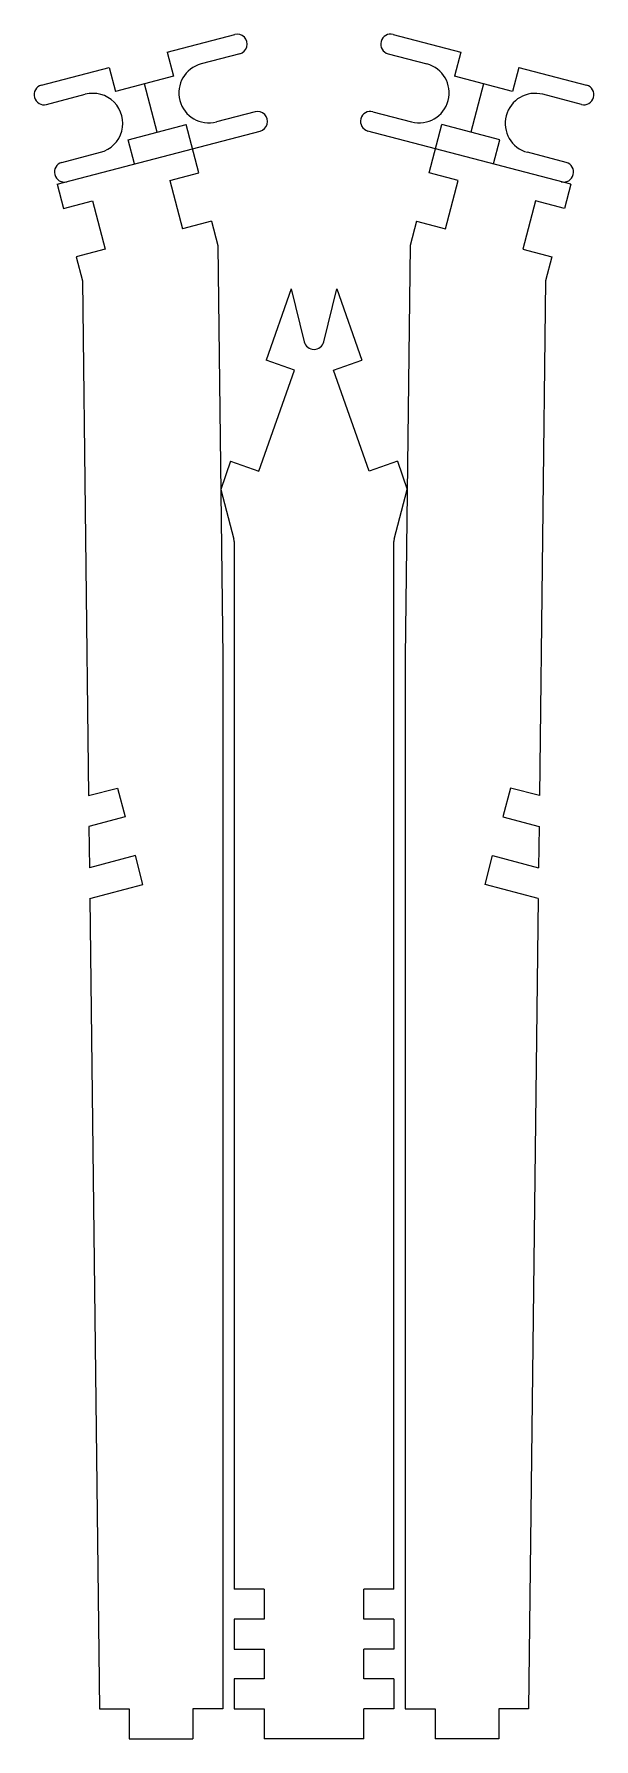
# Model space of a CAD drawing. Header units: millimetres. Extents: x -734 to -453, y -709 to 144.
import ezdxf

# ---------------------------------------------------------------- set-up
doc = ezdxf.new("R2010")
doc.units = ezdxf.units.MM

msp = doc.modelspace()

# ---------------------------------------------------------------- linework, layer by layer
at = {"color": 7, "linetype": 'Continuous', "lineweight": 25}
for p, q in [((-666.9, 135.04), (-633.05, 143.92)), ((-553.71, 143.92), (-519.86, 135.04)), ((-666.9, 135.04), (-663.73, 122.95)), ((-630.51, 134.25), (-649.86, 129.17)), ((-556.25, 134.25), (-536.9, 129.17)), ((-519.86, 135.04), (-523.03, 122.95)), ((-729.77, 118.53), (-695.92, 127.42)), ((-695.92, 127.42), (-692.75, 115.33)), ((-663.73, 122.95), (-692.75, 115.33)), ((-494.01, 115.33), (-523.03, 122.95)), ((-490.84, 127.42), (-494.01, 115.33)), ((-490.84, 127.42), (-456.99, 118.53)), ((-727.24, 108.86), (-707.89, 113.94)), ((-671.89, 94.96), (-678.24, 119.14)), ((-508.52, 119.14), (-514.87, 94.96)), ((-459.52, 108.86), (-478.87, 113.94)), ((-622.9, 105.24), (-642.24, 100.16)), ((-563.86, 105.24), (-544.52, 100.16)), ((-721.92, 68.9), (-620.36, 95.56)), ((-686.4, 91.15), (-657.38, 98.77)), ((-651.04, 74.59), (-657.38, 98.77)), ((-464.84, 68.9), (-566.4, 95.56)), ((-535.72, 74.59), (-529.38, 98.77)), ((-500.36, 91.15), (-529.38, 98.77)), ((-683.23, 79.06), (-686.4, 91.15)), ((-503.53, 79.06), (-500.36, 91.15)), ((-719.62, 79.85), (-700.27, 84.92)), ((-467.14, 79.85), (-486.49, 84.92)), ((-721.92, 68.9), (-718.74, 56.81)), ((-665.54, 70.78), (-651.04, 74.59)), ((-665.54, 70.78), (-659.2, 46.6)), ((-521.22, 70.78), (-535.72, 74.59)), ((-527.56, 46.6), (-521.22, 70.78)), ((-464.84, 68.9), (-468.02, 56.81)), ((-718.74, 56.81), (-704.23, 60.62)), ((-704.23, 60.62), (-697.89, 36.44)), ((-482.53, 60.62), (-488.87, 36.44)), ((-468.02, 56.81), (-482.53, 60.62)), ((-644.69, 50.41), (-659.2, 46.6)), ((-644.69, 50.41), (-641.52, 38.32)), ((-542.07, 50.41), (-545.25, 38.32)), ((-542.07, 50.41), (-527.56, 46.6)), ((-697.89, 36.44), (-712.4, 32.63)), ((-641.52, 38.32), (-639.1, -167.83)), ((-545.25, 38.32), (-547.66, -167.83)), ((-488.87, 36.44), (-474.37, 32.63)), ((-712.4, 32.63), (-709.22, 20.54)), ((-474.37, 32.63), (-477.54, 20.54)), ((-709.22, 20.54), (-706.2, -237.13)), ((-477.54, 20.54), (-480.56, -237.13)), ((-604.84, 16.49), (-617.35, -19.13)), ((-604.84, 16.49), (-598.23, -9.95)), ((-588.53, -9.95), (-581.92, 16.49)), ((-581.92, 16.49), (-569.41, -19.13)), ((-620.96, -74.64), (-603.2, -24.11)), ((-603.2, -24.11), (-617.35, -19.13)), ((-583.56, -24.11), (-569.41, -19.13)), ((-565.8, -74.64), (-583.56, -24.11)), ((-635.11, -69.67), (-640.08, -83.82)), ((-635.11, -69.67), (-620.96, -74.64)), ((-551.65, -69.67), (-565.8, -74.64)), ((-551.65, -69.67), (-546.68, -83.82)), ((-640.08, -83.82), (-633.54, -108.73)), ((-553.22, -108.73), (-546.68, -83.82)), ((-633.38, -110), (-633.38, -634.36)), ((-553.38, -634.36), (-553.38, -110)), ((-639.1, -167.83), (-639.1, -694.36)), ((-547.66, -167.83), (-547.66, -694.36)), ((-706.2, -237.13), (-691.69, -233.33)), ((-691.69, -233.33), (-687.88, -247.83)), ((-495.07, -233.33), (-498.88, -247.83)), ((-480.56, -237.13), (-495.07, -233.33)), ((-687.88, -247.83), (-706.02, -252.59)), ((-706.02, -252.59), (-705.78, -273.21)), ((-498.88, -247.83), (-480.74, -252.59)), ((-480.74, -252.59), (-480.99, -273.21)), ((-682.8, -267.18), (-705.78, -273.21)), ((-679, -281.69), (-682.8, -267.18)), ((-507.77, -281.69), (-503.96, -267.18)), ((-503.96, -267.18), (-480.99, -273.21)), ((-705.59, -288.67), (-679, -281.69)), ((-705.59, -288.67), (-700.84, -694.36)), ((-481.17, -288.67), (-507.77, -281.69)), ((-481.17, -288.67), (-485.93, -694.36)), ((-618.38, -634.36), (-633.38, -634.36)), ((-618.38, -634.36), (-618.38, -649.36)), ((-553.38, -634.36), (-568.38, -634.36)), ((-568.38, -649.36), (-568.38, -634.36)), ((-633.38, -649.36), (-633.38, -664.36)), ((-618.38, -649.36), (-633.38, -649.36)), ((-553.38, -649.36), (-568.38, -649.36)), ((-553.38, -649.36), (-553.38, -664.36)), ((-633.38, -664.36), (-618.38, -664.36)), ((-618.38, -664.36), (-618.38, -679.36)), ((-553.38, -664.36), (-568.38, -664.36)), ((-568.38, -679.36), (-568.38, -664.36)), ((-633.38, -679.36), (-633.38, -694.36)), ((-618.38, -679.36), (-633.38, -679.36)), ((-553.38, -679.36), (-568.38, -679.36)), ((-553.38, -679.36), (-553.38, -694.36)), ((-700.84, -694.36), (-685.84, -694.36)), ((-685.84, -694.36), (-685.84, -709.36)), ((-654.1, -694.36), (-654.1, -709.36)), ((-639.1, -694.36), (-654.1, -694.36)), ((-633.38, -694.36), (-618.38, -694.36)), ((-618.38, -694.36), (-618.38, -709.36)), ((-553.38, -694.36), (-568.38, -694.36)), ((-568.38, -709.36), (-568.38, -694.36)), ((-547.66, -694.36), (-532.66, -694.36)), ((-532.66, -694.36), (-532.66, -709.36)), ((-485.93, -694.36), (-500.93, -694.36)), ((-500.93, -694.36), (-500.93, -709.36)), ((-685.84, -709.36), (-654.1, -709.36)), ((-568.38, -709.36), (-618.38, -709.36)), ((-500.93, -709.36), (-532.66, -709.36))]:
    msp.add_line(p, q, dxfattribs=at)
for centre, radius, start, end in [((-631.78, 139.09), 5, 284.7083, 104.7083), ((-554.98, 139.09), 5, 75.2917, 255.2917), ((-646.05, 114.67), 15, 104.7083, 284.7083), ((-540.71, 114.67), 15, 255.2917, 75.2917), ((-728.51, 113.7), 5, 104.7083, 284.7083), ((-704.08, 99.43), 15, 284.7083, 104.7083), ((-482.68, 99.43), 15, 75.2917, 255.2917), ((-458.26, 113.7), 5, 255.2917, 75.2917), ((-621.63, 100.4), 5, 284.7083, 104.7083), ((-565.13, 100.4), 5, 75.2917, 255.2917), ((-718.35, 75.01), 5, 104.7083, 284.7083), ((-468.41, 75.01), 5, 255.2917, 75.2917), ((-593.38, -8.74), 5, 194.03624, 345.96376), ((-638.38, -110), 5, 360, 14.7083), ((-548.38, -110), 5, 165.2917, 180)]:
    msp.add_arc(centre, radius, start, end, dxfattribs=at)

doc.saveas('drawing.dxf')
